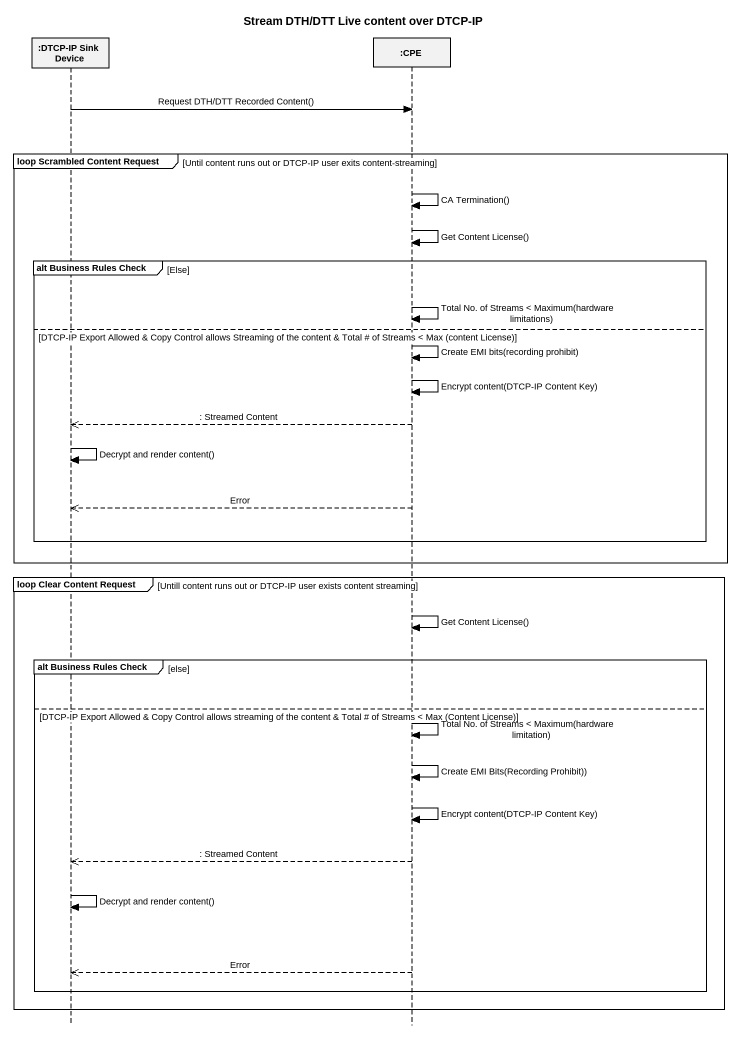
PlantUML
@startuml
title Stream DTH/DTT Live content over DTCP-IP
hide footbox
participant ":DTCP-IP Sink Device" as DTCP_IP_Sink_Device
participant ":CPE" as CPE

DTCP_IP_Sink_Device -> CPE : Request DTH/DTT Recorded Content()
group loop Scrambled Content Request [Until content runs out or DTCP-IP user exits content-streaming]
  CPE -> CPE : CA Termination()
  CPE -> CPE : Get Content License()
  group alt Business Rules Check [Else]
    CPE -> CPE : Total No. of Streams < Maximum(hardware limitations)
  else DTCP-IP Export Allowed & Copy Control allows Streaming of the content & Total # of Streams < Max (content License)
    CPE -> CPE : Create EMI bits(recording prohibit)
    CPE -> CPE : Encrypt content(DTCP-IP Content Key)
    CPE -->> DTCP_IP_Sink_Device : : Streamed Content
    DTCP_IP_Sink_Device -> DTCP_IP_Sink_Device : Decrypt and render content()
    CPE -->> DTCP_IP_Sink_Device : Error
  end
end
group loop Clear Content Request [Untill content runs out or DTCP-IP user exists content streaming]
  CPE -> CPE : Get Content License()
  group alt Business Rules Check [else]
  else DTCP-IP Export Allowed & Copy Control allows streaming of the content & Total # of Streams < Max (Content License)
    CPE -> CPE : Total No. of Streams < Maximum(hardware limitation)
    CPE -> CPE : Create EMI Bits(Recording Prohibit))
    CPE -> CPE : Encrypt content(DTCP-IP Content Key)
    CPE -->> DTCP_IP_Sink_Device : : Streamed Content
    DTCP_IP_Sink_Device -> DTCP_IP_Sink_Device : Decrypt and render content()
    CPE -->> DTCP_IP_Sink_Device : Error
  end
end
@enduml
